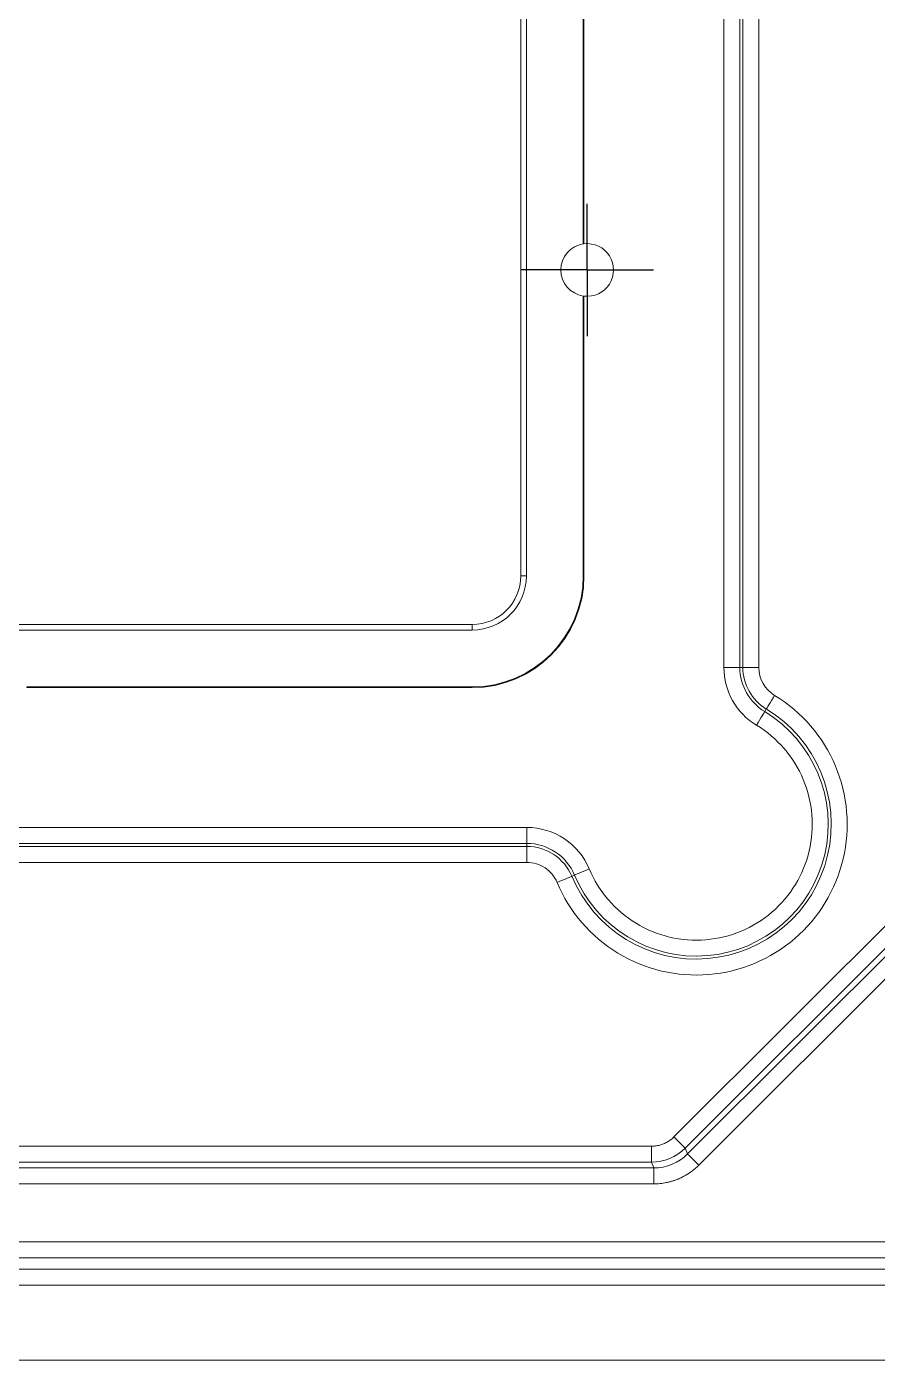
# Model space of a CAD drawing. Header units: millimetres. Extents: x 410 to 793, y 6 to 277.
# Drawn here: x 683.13 to 690.74, y 120.53 to 132.47 of the extents above; entities that cross this region are included whole.
import ezdxf

# ---------------------------------------------------------------- set-up
doc = ezdxf.new("R2010")
doc.units = ezdxf.units.MM
doc.layers.add('图框', color=7, linetype='Continuous')

# ---------------------------------------------------------------- blocks, each defined once
blk = doc.blocks.new('SW_CENTERMARKSYMBOL_106')
at = {"layer": '图框', "color": 0}
for p, q in [((0, 0.357), (0, 0.593)), ((0, 0), (0, 0.357)), ((-0.357, 0), (-0.593, 0)), ((0, 0), (-0.357, 0)), ((0, 0), (0, -0.357)), ((0, 0), (0.357, 0)), ((0.357, 0), (0.593, 0)), ((0, -0.357), (0, -0.593))]:
    blk.add_line(p, q, dxfattribs=at)

msp = doc.modelspace()

# ---------------------------------------------------------------- linework, layer by layer
at = {"color": 7, "linetype": 'Continuous', "lineweight": 15}
for p, q in [((689.3691, 154.0429), (689.3691, 126.7353)), ((689.5117, 154.0429), (689.5117, 126.7353)), ((689.5387, 126.7353), (689.5387, 154.0429)), ((689.6814, 126.7353), (689.6814, 154.0429)), ((687.552, 153.0319), (687.552, 127.5543)), ((687.602, 127.5543), (687.602, 153.0319)), ((688.111, 139.35), (688.111, 130.5262)), ((688.1172, 130.5271), (688.1172, 139.35)), ((698.6601, 132.2701), (688.9219, 122.5319)), ((698.7607, 132.1695), (689.0226, 122.4313)), ((698.8129, 132.1478), (689.0442, 122.3791)), ((689.1448, 122.2785), (698.9135, 132.0472)), ((688.111, 130.06), (688.111, 127.5543)), ((688.1172, 127.5543), (688.1172, 130.0591)), ((687.552, 127.5543), (687.602, 127.5543)), ((688.111, 127.5543), (688.1172, 127.5543)), ((687.1172, 127.1195), (642.9744, 127.1195)), ((642.9744, 127.0694), (687.1172, 127.0694)), ((687.1172, 127.0694), (687.1172, 127.1195)), ((689.3691, 126.7353), (689.5117, 126.7353)), ((689.5117, 126.7353), (689.5387, 126.7353)), ((689.6814, 126.7353), (689.5387, 126.7353)), ((687.1172, 126.5605), (683.1317, 126.5605)), ((683.1317, 126.5605), (683.1317, 126.5543)), ((687.1172, 126.5605), (687.1172, 126.5543)), ((683.1317, 126.5543), (687.1172, 126.5543)), ((689.7483, 126.3629), (689.7343, 126.3398)), ((687.6061, 125.3024), (642.4855, 125.3024)), ((687.6061, 125.3024), (687.6061, 125.1598)), ((687.6061, 125.1598), (642.4855, 125.1598)), ((642.4855, 125.1328), (687.6061, 125.1328)), ((687.6061, 125.1328), (687.6061, 125.1598)), ((687.6061, 124.9901), (687.6061, 125.1328)), ((642.4855, 124.9901), (687.6061, 124.9901)), ((688.033, 124.8756), (688.0081, 124.8652)), ((689.0226, 122.4313), (688.9219, 122.5319)), ((688.7207, 122.4486), (641.3709, 122.4486)), ((688.7207, 122.4486), (688.7207, 122.3062)), ((689.0226, 122.4313), (689.0442, 122.3791)), ((688.7207, 122.3062), (641.3709, 122.3062)), ((688.7423, 122.2541), (688.7207, 122.3062)), ((688.7423, 122.2541), (641.3493, 122.2541)), ((688.7423, 122.2541), (688.7423, 122.1118)), ((641.3493, 122.1118), (688.7423, 122.1118)), ((693.2648, 121.5914), (636.8268, 121.5914)), ((693.2557, 121.4491), (636.8359, 121.4491)), ((637.0146, 121.3469), (693.077, 121.3469)), ((693.077, 121.2046), (637.0146, 121.2046)), ((637.0146, 120.5319), (693.077, 120.5319))]:
    msp.add_line(p, q, dxfattribs=at)
at = {"color": 7, "linetype": 'Continuous', "lineweight": 15, "flags": 128}
for points in [[(689.8223, 126.4848), (689.8083, 126.4618), (689.7948, 126.4396), (689.7823, 126.419), (689.7713, 126.4007), (689.7621, 126.3855), (689.755, 126.3739), (689.7503, 126.3662), (689.7483, 126.3629)], [(689.6602, 126.2178), (689.6742, 126.2409), (689.6877, 126.2631), (689.7002, 126.2837), (689.7113, 126.3019), (689.7205, 126.3171), (689.7276, 126.3287), (689.7322, 126.3364), (689.7343, 126.3398)], [(688.1646, 124.9307), (688.1397, 124.9203), (688.1157, 124.9102), (688.0935, 124.9009), (688.0739, 124.8927), (688.0574, 124.8859), (688.0449, 124.8806), (688.0366, 124.8771), (688.033, 124.8756)], [(687.8764, 124.8102), (687.9013, 124.8206), (687.9253, 124.8306), (687.9475, 124.8399), (687.9672, 124.8481), (687.9836, 124.855), (687.9961, 124.8602), (688.0044, 124.8637), (688.0081, 124.8652)], [(689.0442, 122.3791), (689.0475, 122.3758), (689.0542, 122.3691), (689.064, 122.3593), (689.0766, 122.3467), (689.0915, 122.3318), (689.1082, 122.3151), (689.1262, 122.2971), (689.1448, 122.2785)]]:
    msp.add_lwpolyline(points, dxfattribs=at)
at = {"color": 7, "linetype": 'Continuous', "lineweight": 15}
for centre, radius, start, end in [((688.1458, 130.2931), 0.2357, 98.49504, 261.50496), ((688.1458, 130.2931), 0.2357, 96.96206, 98.49504), ((688.1458, 130.2931), 0.2357, 263.03794, 96.96206), ((688.1458, 130.2931), 0.2357, 261.50496, 263.03794), ((687.1172, 127.5543), 0.4848, 270, 0), ((687.1172, 127.5543), 0.4348, 270, 0), ((687.1172, 127.5543), 0.9938, 270, 0), ((687.1172, 127.5543), 1, 270, 0), ((689.9744, 126.7353), 0.4627, 180, 238.73687), ((689.9744, 126.7353), 0.4357, 180, 238.73687), ((689.1218, 125.331), 1.2072, 202.69451, 58.73687), ((689.1218, 125.331), 1.1802, 202.69451, 58.73687), ((687.6061, 124.6971), 0.4627, 22.69451, 90), ((687.6061, 124.6971), 0.4357, 22.69451, 90)]:
    msp.add_arc(centre, radius, start, end, dxfattribs=at)
for points in [[(689.3691, 126.7353), (689.3691, 126.5238), (689.4795, 126.3276), (689.6602, 126.2178)], [(689.8223, 126.4848), (689.7348, 126.5379), (689.6814, 126.6329), (689.6814, 126.7353)], [(688.7207, 122.3062), (688.8331, 122.3064), (688.943, 122.3519), (689.0226, 122.4313)], [(689.0442, 122.3791), (688.9647, 122.2995), (688.8548, 122.254), (688.7423, 122.2541)]]:
    msp.add_open_spline(points, degree=3, dxfattribs=at)
for points, knots in [([(687.8764, 124.8102), (687.9864, 124.5471), (688.1769, 124.3257), (688.6642, 124.0294), (688.9484, 123.9623), (689.5167, 124.0091), (689.7862, 124.1218), (690.2184, 124.4938), (690.3701, 124.7435), (690.501, 125.2984), (690.477, 125.5896), (690.2566, 126.1155), (690.066, 126.3368), (689.8223, 126.4848)], [0, 0, 0, 0, 0.1666667, 0.1666667, 0.3333333, 0.3333333, 0.5, 0.5, 0.6666667, 0.6666667, 0.8333333, 0.8333333, 1, 1, 1, 1]), ([(689.6602, 126.2178), (689.8476, 126.1041), (689.9941, 125.934), (690.1634, 125.5297), (690.1819, 125.306), (690.0813, 124.8794), (689.9647, 124.6875), (689.6325, 124.4016), (689.4254, 124.3149), (688.9885, 124.2789), (688.77, 124.3306), (688.3955, 124.5582), (688.2491, 124.7285), (688.1646, 124.9307)], [0, 0, 0, 0, 0.16666667, 0.16666667, 0.33333333, 0.33333333, 0.5, 0.5, 0.66666667, 0.66666667, 0.83333333, 0.83333333, 1, 1, 1, 1]), ([(688.1646, 124.9307), (688.1185, 125.0408), (688.0409, 125.1348), (687.8422, 125.2671), (687.7255, 125.3024), (687.6061, 125.3024)], [0, 0, 0, 0, 0.5, 0.5, 1, 1, 1, 1]), ([(687.6061, 124.9901), (687.6639, 124.9901), (687.7204, 124.973), (687.8166, 124.909), (687.8542, 124.8635), (687.8764, 124.8102)], [0, 0, 0, 0, 0.5, 0.5, 1, 1, 1, 1]), ([(688.9219, 122.5319), (688.9174, 122.5276), (688.9085, 122.519), (688.894, 122.5072), (688.8788, 122.4963), (688.863, 122.4865), (688.8466, 122.4777), (688.824, 122.4675), (688.7946, 122.4575), (688.758, 122.4498), (688.7331, 122.449), (688.7207, 122.4486)], [0, 0, 0, 0, 0.0837339, 0.1672285, 0.2505548, 0.3337705, 0.4169232, 0.5000535, 0.6662916, 0.8328244, 1, 1, 1, 1]), ([(688.7423, 122.1118), (688.7516, 122.1119), (688.7703, 122.1122), (688.7983, 122.1143), (688.8261, 122.1178), (688.8536, 122.1226), (688.8808, 122.1287), (688.9077, 122.1362), (688.9342, 122.1449), (688.9634, 122.1561), (689.0061, 122.1755), (689.0526, 122.2024), (689.0954, 122.2339), (689.1236, 122.2578), (689.1386, 122.2724), (689.1448, 122.2785)], [0, 0, 0, 0, 0.06282516, 0.12550442, 0.18807021, 0.25055018, 0.312968, 0.37534409, 0.43769647, 0.50004154, 0.58516131, 0.75235107, 0.85923441, 0.9418239, 1, 1, 1, 1])]:
    msp.add_open_spline(points, degree=3, knots=knots, dxfattribs=at)

# ---------------------------------------------------------------- block references
at = {"layer": '图框'}
msp.add_blockref('SW_CENTERMARKSYMBOL_106', (688.1458, 130.2931), dxfattribs=at)

doc.saveas('drawing.dxf')
